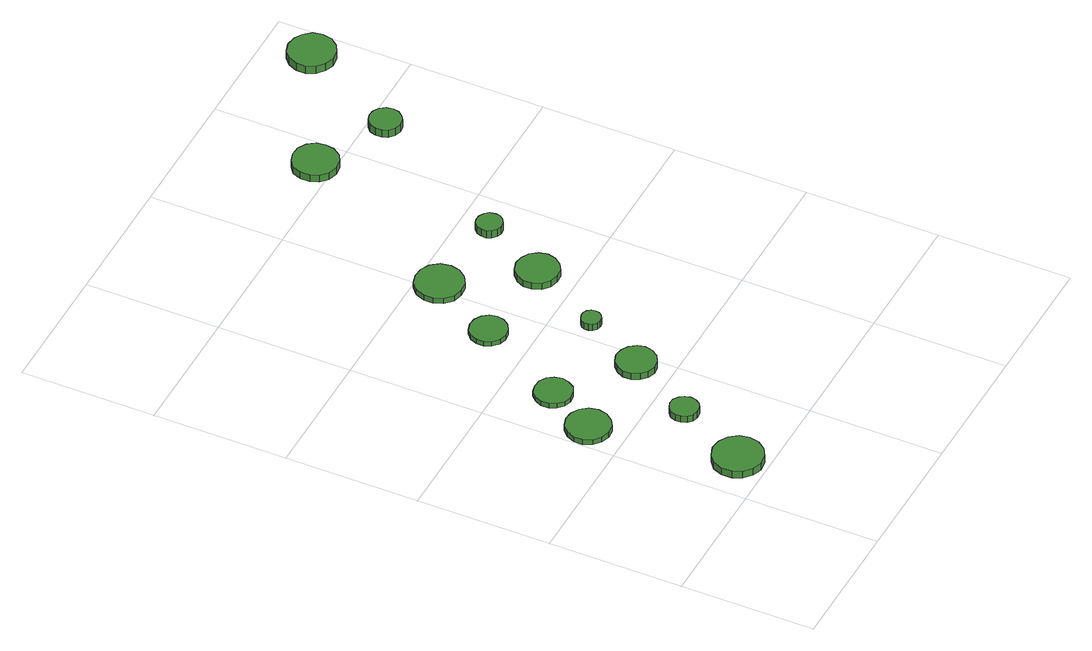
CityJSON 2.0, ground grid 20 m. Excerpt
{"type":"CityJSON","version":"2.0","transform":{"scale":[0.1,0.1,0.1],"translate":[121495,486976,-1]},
"CityObjects":{
"tree1":{"type":"SolitaryVegetationObject","attributes":{"function":"something"},"geometry":[{"type":"MultiSurface","lod":"1","boundaries":[[[0,1,2,3,4,5,6,7,8,9,10,11,12,13,14]],[[15,16,17,18,19,20,21,22,23,24,25,26,27,28,29]],[[0,29,28,1]],[[1,28,27,2]],[[2,27,26,3]],[[3,26,25,4]],[[4,25,24,5]],[[5,24,23,6]],[[6,23,22,7]],[[7,22,21,8]],[[8,21,20,9]],[[9,20,19,10]],[[10,19,18,11]],[[11,18,17,12]],[[12,17,16,13]],[[13,16,15,14]],[[14,15,29,0]]]}]},
"tree2":{"type":"SolitaryVegetationObject","attributes":{"function":"something"},"geometry":[{"type":"MultiSurface","lod":"1","boundaries":[[[30,31,32,33,34,35,36,37,38,39,40,41,42,43,44]],[[45,46,47,48,49,50,51,52,53,54,55,56,57,58,59]],[[30,59,58,31]],[[31,58,57,32]],[[32,57,56,33]],[[33,56,55,34]],[[34,55,54,35]],[[35,54,53,36]],[[36,53,52,37]],[[37,52,51,38]],[[38,51,50,39]],[[39,50,49,40]],[[40,49,48,41]],[[41,48,47,42]],[[42,47,46,43]],[[43,46,45,44]],[[44,45,59,30]]]}]},
"tree3":{"type":"SolitaryVegetationObject","attributes":{"function":"something"},"geometry":[{"type":"MultiSurface","lod":"1","boundaries":[[[60,61,62,63,64,65,66,67,68,69,70,71,72,73,74]],[[75,76,77,78,79,80,81,82,83,84,85,86,87,88,89]],[[60,89,88,61]],[[61,88,87,62]],[[62,87,86,63]],[[63,86,85,64]],[[64,85,84,65]],[[65,84,83,66]],[[66,83,82,67]],[[67,82,81,68]],[[68,81,80,69]],[[69,80,79,70]],[[70,79,78,71]],[[71,78,77,72]],[[72,77,76,73]],[[73,76,75,74]],[[74,75,89,60]]]}]},
"tree4":{"type":"SolitaryVegetationObject","attributes":{"function":"something"},"geometry":[{"type":"MultiSurface","lod":"1","boundaries":[[[90,91,92,93,94,95,96,97,98,99,100,101,102,103,104]],[[105,106,107,108,109,110,111,112,113,114,115,116,117,118,119]],[[90,119,118,91]],[[91,118,117,92]],[[92,117,116,93]],[[93,116,115,94]],[[94,115,114,95]],[[95,114,113,96]],[[96,113,112,97]],[[97,112,111,98]],[[98,111,110,99]],[[99,110,109,100]],[[100,109,108,101]],[[101,108,107,102]],[[102,107,106,103]],[[103,106,105,104]],[[104,105,119,90]]]}]},
"tree5":{"type":"SolitaryVegetationObject","attributes":{"function":"something"},"geometry":[{"type":"MultiSurface","lod":"1","boundaries":[[[120,121,122,123,124,125,126,127,128,129,130,131,132,133,134]],[[135,136,137,138,139,140,141,142,143,144,145,146,147,148,149]],[[120,149,148,121]],[[121,148,147,122]],[[122,147,146,123]],[[123,146,145,124]],[[124,145,144,125]],[[125,144,143,126]],[[126,143,142,127]],[[127,142,141,128]],[[128,141,140,129]],[[129,140,139,130]],[[130,139,138,131]],[[131,138,137,132]],[[132,137,136,133]],[[133,136,135,134]],[[134,135,149,120]]]}]},
"tree6":{"type":"SolitaryVegetationObject","attributes":{"function":"something"},"geometry":[{"type":"MultiSurface","lod":"1","boundaries":[[[150,151,152,153,154,155,156,157,158,159,160,161,162,163,164]],[[165,166,167,168,169,170,171,172,173,174,175,176,177,178,179]],[[150,179,178,151]],[[151,178,177,152]],[[152,177,176,153]],[[153,176,175,154]],[[154,175,174,155]],[[155,174,173,156]],[[156,173,172,157]],[[157,172,171,158]],[[158,171,170,159]],[[159,170,169,160]],[[160,169,168,161]],[[161,168,167,162]],[[162,167,166,163]],[[163,166,165,164]],[[164,165,179,150]]]}]},
"tree7":{"type":"SolitaryVegetationObject","attributes":{"function":"something"},"geometry":[{"type":"MultiSurface","lod":"1","boundaries":[[[180,181,182,183,184,185,186,187,188,189,190,191,192,193,194]],[[195,196,197,198,199,200,201,202,203,204,205,206,207,208,209]],[[180,209,208,181]],[[181,208,207,182]],[[182,207,206,183]],[[183,206,205,184]],[[184,205,204,185]],[[185,204,203,186]],[[186,203,202,187]],[[187,202,201,188]],[[188,201,200,189]],[[189,200,199,190]],[[190,199,198,191]],[[191,198,197,192]],[[192,197,196,193]],[[193,196,195,194]],[[194,195,209,180]]]}]},
"tree8":{"type":"SolitaryVegetationObject","attributes":{"function":"something"},"geometry":[{"type":"MultiSurface","lod":"1","boundaries":[[[210,211,212,213,214,215,216,217,218,219,220,221,222,223,224]],[[225,226,227,228,229,230,231,232,233,234,235,236,237,238,239]],[[210,239,238,211]],[[211,238,237,212]],[[212,237,236,213]],[[213,236,235,214]],[[214,235,234,215]],[[215,234,233,216]],[[216,233,232,217]],[[217,232,231,218]],[[218,231,230,219]],[[219,230,229,220]],[[220,229,228,221]],[[221,228,227,222]],[[222,227,226,223]],[[223,226,225,224]],[[224,225,239,210]]]}]},
"tree9":{"type":"SolitaryVegetationObject","attributes":{"function":"something"},"geometry":[{"type":"MultiSurface","lod":"1","boundaries":[[[240,241,242,243,244,245,246,247,248,249,250,251,252,253,254]],[[255,256,257,258,259,260,261,262,263,264,265,266,267,268,269]],[[240,269,268,241]],[[241,268,267,242]],[[242,267,266,243]],[[243,266,265,244]],[[244,265,264,245]],[[245,264,263,246]],[[246,263,262,247]],[[247,262,261,248]],[[248,261,260,249]],[[249,260,259,250]],[[250,259,258,251]],[[251,258,257,252]],[[252,257,256,253]],[[253,256,255,254]],[[254,255,269,240]]]}]},
"tree10":{"type":"SolitaryVegetationObject","attributes":{"function":"something"},"geometry":[{"type":"MultiSurface","lod":"1","boundaries":[[[270,271,272,273,274,275,276,277,278,279,280,281,282,283,284]],[[285,286,287,288,289,290,291,292,293,294,295,296,297,298,299]],[[270,299,298,271]],[[271,298,297,272]],[[272,297,296,273]],[[273,296,295,274]],[[274,295,294,275]],[[275,294,293,276]],[[276,293,292,277]],[[277,292,291,278]],[[278,291,290,279]],[[279,290,289,280]],[[280,289,288,281]],[[281,288,287,282]],[[282,287,286,283]],[[283,286,285,284]],[[284,285,299,270]]]}]},
"tree11":{"type":"SolitaryVegetationObject","attributes":{"function":"something"},"geometry":[{"type":"MultiSurface","lod":"1","boundaries":[[[300,301,302,303,304,305,306,307,308,309,310,311,312,313,314]],[[315,316,317,318,319,320,321,322,323,324,325,326,327,328,329]],[[300,329,328,301]],[[301,328,327,302]],[[302,327,326,303]],[[303,326,325,304]],[[304,325,324,305]],[[305,324,323,306]],[[306,323,322,307]],[[307,322,321,308]],[[308,321,320,309]],[[309,320,319,310]],[[310,319,318,311]],[[311,318,317,312]],[[312,317,316,313]],[[313,316,315,314]],[[314,315,329,300]]]}]},
"tree12":{"type":"SolitaryVegetationObject","attributes":{"function":"something"},"geometry":[{"type":"MultiSurface","lod":"1","boundaries":[[[330,331,332,333,334,335,336,337,338,339,340,341,342,343,344]],[[345,346,347,348,349,350,351,352,353,354,355,356,357,358,359]],[[330,359,358,331]],[[331,358,357,332]],[[332,357,356,333]],[[333,356,355,334]],[[334,355,354,335]],[[335,354,353,336]],[[336,353,352,337]],[[337,352,351,338]],[[338,351,350,339]],[[339,350,349,340]],[[340,349,348,341]],[[341,348,347,342]],[[342,347,346,343]],[[343,346,345,344]],[[344,345,359,330]]]}]},
"tree13":{"type":"SolitaryVegetationObject","attributes":{"function":"something"},"geometry":[{"type":"MultiSurface","lod":"1","boundaries":[[[360,361,362,363,364,365,366,367,368,369,370,371,372,373,374]],[[375,376,377,378,379,380,381,382,383,384,385,386,387,388,389]],[[360,389,388,361]],[[361,388,387,362]],[[362,387,386,363]],[[363,386,385,364]],[[364,385,384,365]],[[365,384,383,366]],[[366,383,382,367]],[[367,382,381,368]],[[368,381,380,369]],[[369,380,379,370]],[[370,379,378,371]],[[371,378,377,372]],[[372,377,376,373]],[[373,376,375,374]],[[374,375,389,360]]]}]}
},
"vertices":[
[104,44,18],[101,59,18],[92,71,18],[79,79,18],[63,81,18],[49,76,18],[37,66,18],[31,52,18],[31,36,18],[37,22,18],[49,12,18],[63,7,18],[79,9,18],[92,17,18],[101,29,18],[101,29,6],[92,17,6],[79,9,6],[63,7,6],[49,12,6],[37,22,6],[31,36,6],[31,52,6],[37,66,6],[49,76,6],[63,81,6],[79,79,6],[92,71,6],[101,59,6],[104,44,6],
[68,256,15],[65,269,15],[57,280,15],[45,287,15],[32,288,15],[19,284,15],[9,275,15],[3,262,15],[3,249,15],[9,236,15],[19,227,15],[32,223,15],[45,224,15],[57,231,15],[65,242,15],[65,242,6],[57,231,6],[45,224,6],[32,223,6],[19,227,6],[9,236,6],[3,249,6],[3,262,6],[9,275,6],[19,284,6],[32,288,6],[45,287,6],[57,280,6],[65,269,6],[68,256,6],
[144,153,17],[142,161,17],[137,168,17],[130,173,17],[121,174,17],[113,171,17],[106,165,17],[103,157,17],[103,148,17],[106,140,17],[113,134,17],[121,132,17],[130,133,17],[137,137,17],[142,144,17],[142,144,6],[137,137,6],[130,133,6],[121,132,6],[113,134,6],[106,140,6],[103,148,6],[103,157,6],[106,165,6],[113,171,6],[121,174,6],[130,173,6],[137,168,6],[142,161,6],[144,153,6],
[105,329,14],[102,340,14],[96,349,14],[86,355,14],[74,356,14],[63,353,14],[55,345,14],[50,335,14],[50,323,14],[55,313,14],[63,305,14],[74,301,14],[86,303,14],[96,308,14],[102,318,14],[102,318,6],[96,308,6],[86,303,6],[74,301,6],[63,305,6],[55,313,6],[50,323,6],[50,335,6],[55,345,6],[63,353,6],[74,356,6],[86,355,6],[96,349,6],[102,340,6],[105,329,6],
[210,254,17],[207,265,17],[200,275,17],[189,281,17],[177,283,17],[166,279,17],[157,271,17],[152,260,17],[152,247,17],[157,236,17],[166,228,17],[177,224,17],[189,226,17],[200,232,17],[207,242,17],[207,242,6],[200,232,6],[189,226,6],[177,224,6],[166,228,6],[157,236,6],[152,247,6],[152,260,6],[157,271,6],[166,279,6],[177,283,6],[189,281,6],[200,275,6],[207,265,6],[210,254,6],
[180,464,14],[178,475,14],[171,484,14],[161,490,14],[150,491,14],[139,488,14],[130,480,14],[126,470,14],[126,458,14],[130,448,14],[139,440,14],[150,437,14],[161,438,14],[171,444,14],[178,453,14],[178,453,6],[171,444,6],[161,438,6],[150,437,6],[139,440,6],[130,448,6],[126,458,6],[126,470,6],[130,480,6],[139,488,6],[150,491,6],[161,490,6],[171,484,6],[178,475,6],[180,464,6],
[246,347,17],[245,353,17],[241,358,17],[236,361,17],[230,361,17],[224,359,17],[219,355,17],[217,350,17],[217,344,17],[219,338,17],[224,334,17],[230,332,17],[236,333,17],[241,336,17],[245,341,17],[245,341,6],[241,336,6],[236,333,6],[230,332,6],[224,334,6],[219,338,6],[217,344,6],[217,350,6],[219,355,6],[224,359,6],[230,361,6],[236,361,6],[241,358,6],[245,353,6],[246,347,6],
[245,566,15],[242,581,15],[233,593,15],[220,600,15],[205,601,15],[191,597,15],[180,587,15],[174,573,15],[174,559,15],[180,545,15],[191,535,15],[205,531,15],[220,532,15],[233,540,15],[242,552,15],[242,552,6],[233,540,6],[220,532,6],[205,531,6],[191,535,6],[180,545,6],[174,559,6],[174,573,6],[180,587,6],[191,597,6],[205,601,6],[220,600,6],[233,593,6],[242,581,6],[245,566,6],
[322,456,17],[319,469,17],[311,480,17],[300,486,17],[287,488,17],[274,484,17],[264,475,17],[259,463,17],[259,450,17],[264,438,17],[274,429,17],[287,425,17],[300,426,17],[311,433,17],[319,444,17],[319,444,6],[311,433,6],[300,426,6],[287,425,6],[274,429,6],[264,438,6],[259,450,6],[259,463,6],[264,475,6],[274,484,6],[287,488,6],[300,486,6],[311,480,6],[319,469,6],[322,456,6],
[361,555,21],[360,563,21],[355,569,21],[348,573,21],[340,574,21],[333,572,21],[327,566,21],[324,559,21],[324,551,21],[327,544,21],[333,539,21],[340,536,21],[348,537,21],[355,541,21],[360,547,21],[360,547,8],[355,541,8],[348,537,8],[340,536,8],[333,539,8],[327,544,8],[324,551,8],[324,559,8],[327,566,8],[333,572,8],[340,574,8],[348,573,8],[355,569,8],[360,563,8],[361,555,8],
[381,822,26],[379,836,26],[371,847,26],[359,854,26],[345,855,26],[332,851,26],[321,842,26],[316,829,26],[316,815,26],[321,803,26],[332,793,26],[345,789,26],[359,790,26],[371,797,26],[379,809,26],[379,809,14],[371,797,14],[359,790,14],[345,789,14],[332,793,14],[321,803,14],[316,815,14],[316,829,14],[321,842,14],[332,851,14],[345,855,14],[359,854,14],[371,847,14],[379,836,14],[381,822,14],
[488,772,26],[486,782,26],[480,790,26],[472,795,26],[462,796,26],[453,793,26],[445,786,26],[442,777,26],[442,767,26],[445,759,26],[453,752,26],[462,749,26],[472,750,26],[480,755,26],[486,763,26],[486,763,13],[480,755,13],[472,750,13],[462,749,13],[453,752,13],[445,759,13],[442,767,13],[442,777,13],[445,786,13],[453,793,13],[462,796,13],[472,795,13],[480,790,13],[486,782,13],[488,772,13],
[589,928,20],[586,942,20],[577,953,20],[565,960,20],[550,962,20],[537,958,20],[526,948,20],[520,935,20],[520,920,20],[526,907,20],[537,898,20],[550,893,20],[565,895,20],[577,902,20],[586,913,20],[586,913,7],[577,902,7],[565,895,7],[550,893,7],[537,898,7],[526,907,7],[520,920,7],[520,935,7],[526,948,7],[537,958,7],[550,962,7],[565,960,7],[577,953,7],[586,942,7],[589,928,7]
]}
